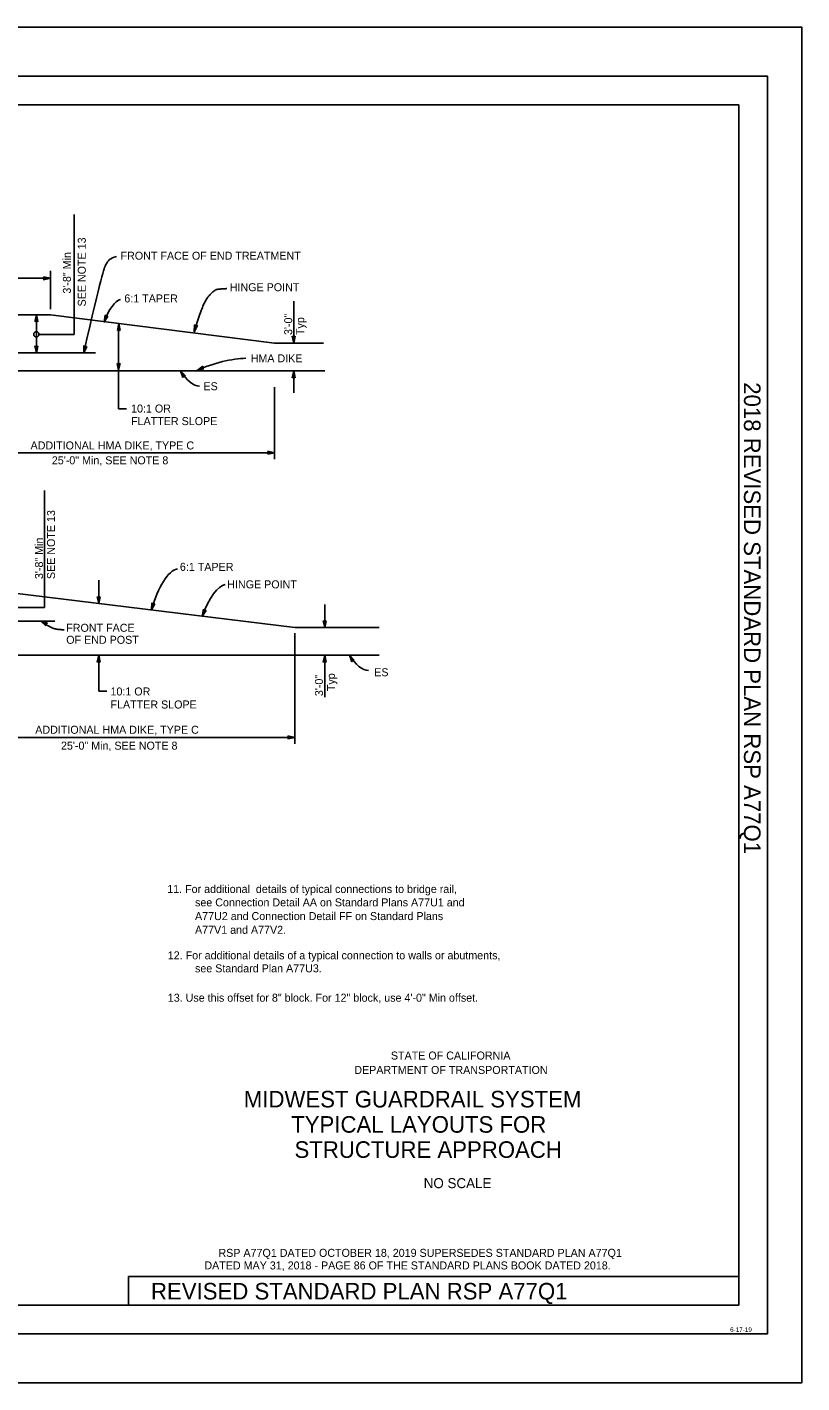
# Model space of a CAD drawing. Extents: x -893 to 867, y -474 to 712.
# Drawn here: x 189 to 867, y -474 to 712 of the extents above; entities that cross this region are included whole.
import ezdxf

# ---------------------------------------------------------------- set-up
doc = ezdxf.new("R2010")
doc.units = 0
for name, color, linetype in [('10 Sheet Format', 7, 'Continuous'), ('56 Stage 3 Anno', 7, 'Continuous'), ('57 Undefined', 7, 'Continuous'), ('60 Nongeo Data', 7, 'Continuous')]:
    doc.layers.add(name, color=color, linetype=linetype)

msp = doc.modelspace()

# ---------------------------------------------------------------- linework, layer by layer
at = {"layer": '10 Sheet Format'}
for p, q in [((-813.5, 644), (811.5, 644)), ((811.5, -406), (811.5, 644)), ((277.7, -381), (811.5, -381)), ((277.7, -405.9), (277.7, -381)), ((-813.5, -406), (811.5, -406)), ((836.6, -431), (836.6, -431))]:
    msp.add_line(p, q, dxfattribs=at)
for points in [[(-893.5, -474), (866.5, -474), (866.5, 712), (-893.5, 712)], [(-863.4, 669), (836.6, 669), (836.6, -431), (-863.4, -431)], [(-863.4, 669), (836.6, 669), (836.6, -431), (-863.4, -431)]]:
    msp.add_lwpolyline(points, close=True, dxfattribs=at)
at = {"layer": '56 Stage 3 Anno'}
for p, q in [((230.1, 548), (230.1, 443.2)), ((133, 492.2), (209.4, 492.2)), ((422.2, 472.3), (422.2, 435.6)), ((197.2, 460.4), (197.2, 427.1)), ((268, 446.6), (269.3, 452.6)), ((268.3, 446.8), (269.3, 451.2)), ((269.1, 451.9), (269.1, 378.1)), ((269.3, 452.6), (269.3, 452.6)), ((269.3, 452.6), (270.6, 446.6)), ((269.3, 451.2), (270.3, 446.8)), ((199.5, 443.2), (230.1, 443.2)), ((269.3, 447.4), (268, 446.6)), ((268, 446.6), (268, 446.6)), ((268.7, 447), (269.3, 449.8)), ((269, 447.2), (269.3, 448.4)), ((269.3, 449.8), (269.9, 447)), ((269.3, 448.4), (269.6, 447.2)), ((270.6, 446.6), (269.3, 447.4)), ((270.6, 446.6), (270.6, 446.6)), ((422.2, 435.6), (420.9, 441.6)), ((420.9, 441.6), (420.9, 441.6)), ((420.9, 441.6), (422.2, 440.8)), ((422.2, 437), (421.3, 441.4)), ((422.2, 438.4), (421.6, 441.2)), ((422.2, 439.8), (422, 441)), ((422.2, 440.8), (423.6, 441.6)), ((423.6, 441.6), (422.2, 435.6)), ((423.2, 441.4), (422.2, 437)), ((422.9, 441.2), (422.2, 438.4)), ((422.5, 441), (422.2, 439.8)), ((423.6, 441.6), (423.6, 441.6)), ((154.8, 427.1), (248.9, 427.1)), ((238.6, 427.1), (238.6, 427.1)), ((238.8, 433.2), (238.8, 433.2)), ((241.4, 432.5), (241.4, 432.5)), ((422.2, 435.6), (422.2, 435.6)), ((269.1, 411.8), (267.8, 417.8)), ((267.8, 417.8), (267.8, 417.8)), ((267.8, 417.8), (269.1, 417)), ((269.1, 413.2), (268.2, 417.5)), ((269.1, 414.5), (268.5, 417.4)), ((269.2, 415.9), (268.9, 417.1)), ((269.1, 417), (270.5, 417.8)), ((270.5, 417.8), (269.1, 411.8)), ((270.1, 417.6), (269.1, 413.2)), ((269.8, 417.3), (269.1, 414.5)), ((269.4, 417.2), (269.2, 415.9)), ((270.5, 417.8), (270.5, 417.8)), ((337.7, 411.7), (342.6, 415.4)), ((342.6, 415.4), (342.4, 413.8)), ((342.6, 415.4), (342.6, 415.4)), ((269.1, 411.8), (269.1, 411.8)), ((325.2, 405.5), (323.1, 411.2)), ((323.1, 411.2), (323.1, 411.2)), ((323.1, 411.2), (327.5, 406.9)), ((325.4, 405.8), (323.9, 410.1)), ((323.9, 410.1), (327, 406.9)), ((325.6, 406.2), (324.6, 408.9)), ((324.6, 408.9), (326.7, 406.9)), ((325.9, 406.9), (325.2, 405.5)), ((325.2, 405.5), (325.2, 405.5)), ((325.8, 406.6), (325.4, 407.8)), ((325.4, 407.8), (326.2, 406.9)), ((327.5, 406.9), (325.9, 406.9)), ((327.5, 406.9), (327.5, 406.9)), ((343.7, 412.9), (337.7, 411.7)), ((337.7, 411.7), (337.7, 411.7)), ((338.9, 412.3), (342.5, 414.9)), ((343.3, 413.2), (338.9, 412.3)), ((340.2, 412.8), (342.5, 414.5)), ((343, 413.4), (340.2, 412.8)), ((341.4, 413.4), (342.4, 414.1)), ((342.7, 413.6), (341.4, 413.4)), ((342.4, 413.8), (343.7, 412.9)), ((343.7, 412.9), (343.7, 412.9)), ((420.9, 405.3), (422.2, 411.3)), ((422.2, 406.1), (420.9, 405.3)), ((420.9, 405.3), (420.9, 405.3)), ((421.3, 405.5), (422.2, 409.9)), ((421.6, 405.8), (422.2, 408.6)), ((422, 406), (422.2, 407.2)), ((422.2, 411.3), (422.2, 392.1)), ((422.2, 411.3), (422.2, 411.3)), ((422.2, 411.3), (423.6, 405.3)), ((422.2, 409.9), (423.2, 405.6)), ((422.2, 408.6), (422.9, 405.7)), ((422.2, 407.2), (422.5, 406)), ((423.6, 405.3), (422.2, 406.1)), ((423.6, 405.3), (423.6, 405.3)), ((405.5, 397), (405.5, 334.1)), ((269.1, 378.1), (275.9, 378.1)), ((151.9, 339.6), (405.5, 339.6)), ((400.3, 339.6), (399.5, 341)), ((399.5, 341), (399.5, 341)), ((399.5, 341), (405.5, 339.6)), ((405.5, 339.6), (399.5, 338.3)), ((399.5, 338.3), (400.3, 339.6)), ((399.5, 338.3), (399.5, 338.3)), ((399.7, 340.6), (404.1, 339.6)), ((404.1, 339.6), (399.7, 338.6)), ((399.9, 340.2), (402.7, 339.6)), ((402.7, 339.6), (399.9, 339)), ((400.1, 339.9), (401.3, 339.6)), ((401.3, 339.6), (400.1, 339.4)), ((405.5, 339.6), (405.5, 339.6)), ((204.4, 306.5), (204.4, 204.3)), ((251.7, 228.2), (251.7, 207.7)), ((251.7, 207.7), (250.4, 213.7)), ((250.4, 213.7), (250.4, 213.7)), ((250.4, 213.7), (251.7, 212.9)), ((251.7, 209.1), (250.7, 213.5)), ((251.7, 212.9), (253, 213.7)), ((253, 213.7), (251.7, 207.7)), ((252.7, 213.5), (251.7, 209.1)), ((253, 213.7), (253, 213.7)), ((175.4, 204.3), (204.4, 204.3)), ((251.7, 210.5), (251.1, 213.3)), ((251.7, 211.9), (251.4, 213.1)), ((252.3, 213.3), (251.7, 210.5)), ((252, 213.1), (251.7, 211.9)), ((251.7, 207.7), (251.7, 207.7)), ((297.8, 202.1), (298.1, 208.2)), ((300.7, 207.5), (297.8, 202.1)), ((297.8, 202.1), (297.8, 202.1)), ((298.1, 208.2), (298.1, 208.2)), ((298.1, 208.2), (299.2, 207.1)), ((298.1, 203.4), (298.4, 207.9)), ((300.3, 207.4), (298.1, 203.4)), ((298.5, 204.7), (298.7, 207.6)), ((299.9, 207.3), (298.5, 204.7)), ((298.9, 206.1), (299, 207.3)), ((299.5, 207.2), (298.9, 206.1)), ((299.2, 207.1), (300.7, 207.5)), ((300.7, 207.5), (300.7, 207.5)), ((342.3, 196.6), (343.3, 202.7)), ((345.8, 201.7), (342.3, 196.6)), ((342.8, 197.9), (343.5, 202.3)), ((345.4, 201.6), (342.8, 197.9)), ((343.3, 202.7), (343.3, 202.7)), ((343.3, 202.7), (344.2, 201.5)), ((343.4, 199.2), (343.8, 202)), ((343.9, 200.5), (344.1, 201.7)), ((344.2, 201.5), (345.8, 201.7)), ((345.8, 201.7), (345.8, 201.7)), ((449.4, 206.8), (449.4, 186.7)), ((134.2, 192.2), (213.3, 192.2)), ((205.6, 188.1), (201.1, 192.2)), ((201.1, 192.2), (201.1, 192.2)), ((201.1, 192.2), (206.9, 190.4)), ((205.6, 188.5), (202.3, 191.5)), ((202.3, 191.5), (206.6, 190.2)), ((205.6, 188.9), (203.5, 190.8)), ((203.5, 190.8), (206.2, 190)), ((205.6, 189.3), (204.7, 190.1)), ((204.7, 190.1), (205.9, 189.8)), ((206.9, 190.4), (205.6, 189.6)), ((206.9, 190.4), (206.9, 190.4)), ((342.3, 196.6), (342.3, 196.6)), ((345, 201.6), (343.4, 199.2)), ((344.6, 201.5), (343.9, 200.5)), ((449.4, 186.7), (448, 192.7)), ((448, 192.7), (448, 192.7)), ((448, 192.7), (449.4, 191.9)), ((449.4, 188.1), (448.4, 192.5)), ((449.4, 189.5), (448.7, 192.3)), ((449.4, 190.9), (449.1, 192.1)), ((449.4, 191.9), (450.7, 192.7)), ((450.7, 192.7), (449.4, 186.7)), ((450.3, 192.5), (449.4, 188.1)), ((450, 192.3), (449.4, 189.5)), ((449.6, 192.1), (449.4, 190.9)), ((450.7, 192.7), (450.7, 192.7)), ((205.6, 189.6), (205.6, 188.1)), ((205.6, 188.1), (205.6, 188.1)), ((423.2, 181.8), (423.2, 84.9)), ((449.4, 186.7), (449.4, 186.7)), ((250.3, 156.5), (251.7, 162.5)), ((251.7, 157.3), (250.3, 156.5)), ((250.3, 156.5), (250.3, 156.5)), ((250.7, 156.7), (251.7, 161.1)), ((251.1, 157), (251.7, 159.8)), ((251.4, 157.1), (251.7, 158.4)), ((251.7, 162.5), (251.7, 162.5)), ((251.7, 162.5), (253, 156.5)), ((251.7, 162.5), (251.7, 131.2)), ((251.7, 161.1), (252.7, 156.7)), ((251.7, 159.8), (252.3, 156.9)), ((251.7, 158.4), (252, 157.2)), ((253, 156.5), (251.7, 157.3)), ((253, 156.5), (253, 156.5)), ((448, 156.5), (449.4, 162.5)), ((449.4, 157.3), (448, 156.5)), ((448, 156.5), (448, 156.5)), ((448.4, 156.7), (449.4, 161.1)), ((448.7, 157), (449.4, 159.8)), ((449.1, 157.1), (449.4, 158.4)), ((449.4, 162.5), (449.4, 125.9)), ((449.4, 162.5), (449.4, 162.5)), ((449.4, 162.5), (450.7, 156.5)), ((449.4, 161.1), (450.3, 156.7)), ((449.4, 159.8), (450, 156.9)), ((449.4, 158.4), (449.6, 157.2)), ((450.7, 156.5), (449.4, 157.3)), ((450.7, 156.5), (450.7, 156.5)), ((473, 156.7), (470.9, 162.5)), ((470.9, 162.5), (470.9, 162.5)), ((470.9, 162.5), (475.2, 158.2)), ((473.2, 157.1), (471.6, 161.3)), ((471.6, 161.3), (474.8, 158.2)), ((473.3, 157.5), (472.4, 160.2)), ((472.4, 160.2), (474.4, 158.1)), ((473.7, 158.1), (473, 156.7)), ((473, 156.7), (473, 156.7)), ((473.5, 157.8), (473.1, 159)), ((473.1, 159), (474, 158.1)), ((475.2, 158.2), (473.7, 158.1)), ((475.2, 158.2), (475.2, 158.2)), ((251.7, 131.2), (258.9, 131.2)), ((151.3, 90.6), (423.2, 90.6)), ((418, 90.6), (417.2, 91.9)), ((417.2, 91.9), (417.2, 91.9)), ((417.2, 91.9), (423.2, 90.6)), ((423.2, 90.6), (417.2, 89.3)), ((417.2, 89.3), (418, 90.6)), ((417.2, 89.3), (417.2, 89.3)), ((417.4, 91.6), (421.8, 90.6)), ((421.8, 90.6), (417.4, 89.6)), ((420.4, 90.6), (417.6, 90)), ((417.7, 91.2), (420.4, 90.6)), ((417.8, 90.9), (419.1, 90.6)), ((419.1, 90.6), (417.8, 90.3)), ((423.2, 90.6), (423.2, 90.6))]:
    msp.add_line(p, q, dxfattribs=at)
for points in [[(195.9, 454.5), (197.2, 460.4), (198.5, 454.5), (198.1, 454.7), (197.2, 459), (196.2, 454.7), (196.6, 454.9), (197.2, 457.7), (197.8, 454.9), (197.4, 455.1), (197.2, 456.3), (196.9, 455.1), (197.2, 455.3), (198.5, 454.5), (197.2, 455.3)], [(259.7, 459), (256.5, 453.9), (257.3, 459.9), (257.5, 459.6), (257, 455.2), (259.3, 459), (258.9, 458.9), (257.4, 456.5), (257.8, 459.3), (258, 459), (257.9, 457.8), (258.5, 458.8), (258.2, 458.7), (257.3, 459.9), (258.2, 458.7)], [(338.2, 450.8), (335.2, 445.5), (335.6, 451.5), (335.9, 451.2), (335.6, 446.8), (337.8, 450.7), (337.4, 450.6), (336, 448.1), (336.2, 450.9), (336.5, 450.6), (336.4, 449.4), (337, 450.5), (336.7, 450.4), (335.6, 451.5), (336.7, 450.4)], [(198.5, 433), (197.2, 427.1), (195.9, 433), (196.2, 432.8), (197.2, 428.4), (198.2, 432.8), (197.8, 432.6), (197.2, 429.8), (196.6, 432.6), (196.9, 432.3), (197.2, 431.1), (197.5, 432.3), (197.2, 432.2), (195.9, 433), (197.2, 432.2)], [(241.4, 432.5), (238.6, 427.1), (238.8, 433.2), (239.1, 432.9), (238.9, 428.4), (241, 432.4), (240.6, 432.3), (239.3, 429.7), (239.4, 432.6), (239.7, 432.3), (239.7, 431.1), (240.2, 432.2), (239.9, 432.1), (238.8, 433.2), (239.9, 432.1)]]:
    msp.add_lwpolyline(points, close=True, dxfattribs=at)
msp.add_circle((197.2, 443.2), 2.27, dxfattribs=at)
for centre, major_axis, ratio, start_param, end_param in [((265.3, 438.8), (-7.2, -34.8), 0.353145, 3.282815, 4.338179), ((355.3, 407.9), (-35.4, -10.9), 0.263479, 3.851677, 5.151489), ((331.1, 431.9), (-11.3, 33.7), 0.451574, 2.071221, 2.97926), ((312.8, 188.8), (-10.2, -49.2), 0.353145, 3.282815, 4.512527), ((354.7, 175.2), (-10.2, -49.2), 0.353145, 3.282815, 4.335594), ((478.8, 183.2), (-11.3, 33.7), 0.451574, 2.071221, 2.97926)]:
    msp.add_ellipse(centre, major_axis=major_axis, ratio=ratio, start_param=start_param, end_param=end_param, dxfattribs=at)
for points, degree in [([(238.6, 427.1), (254.4, 495.8), (258, 505.7), (261.6, 509.8), (267.2, 511.4)], 3), ([(335.2, 445.5), (342.3, 470), (352.5, 482.1), (357.7, 482.9), (363.8, 483.2)], 2), ([(221.5, 184.8), (214.5, 184.8), (207, 188.3), (201.1, 192.2)], 2)]:
    msp.add_open_spline(points, degree=degree, dxfattribs=at)
at = {"layer": '60 Nongeo Data'}
for p, q in [((209.4, 465.1), (209.4, 498.7)), ((133.2, 460.4), (209.4, 460.4)), ((209.4, 460.4), (405.4, 435.6)), ((405.4, 435.6), (448.2, 435.6)), ((449.5, 411.3), (-300.8, 411.3)), ((175.6, 217.1), (423.2, 186.7)), ((423.2, 186.7), (496.8, 186.7)), ((-286.5, 162.5), (496.8, 162.5))]:
    msp.add_line(p, q, dxfattribs=at)
msp.add_lwpolyline([(203.5, 493.6), (209.4, 492.2), (203.5, 490.9), (203.7, 491.3), (208, 492.2), (203.7, 493.2), (203.9, 492.9), (206.7, 492.2), (203.9, 491.6), (204.1, 492), (205.3, 492.2), (204.1, 492.5), (204.3, 492.2), (203.5, 490.9), (204.3, 492.2)], close=True, dxfattribs=at)

# ---------------------------------------------------------------- texts
at = {"layer": '10 Sheet Format'}
msp.add_text('2018 REVISED STANDARD PLAN RSP A77Q1', height=14.5, rotation=270, dxfattribs=at).set_placement((815.9, 401.3))
for s, height, p in [('STATE OF CALIFORNIA', 7, (507.2, -191.2)), ('DEPARTMENT OF TRANSPORTATION', 7, (475.2, -203.8)), ('MIDWEST GUARDRAIL SYSTEM', 14.5, (378.6, -233.1)), ('TYPICAL LAYOUTS FOR', 14.5, (420, -255.2)), ('STRUCTURE APPROACH', 14.5, (422.9, -277.2)), ('NO SCALE', 8.75, (535.9, -303.7)), ('RSP A77Q1 DATED OCTOBER 18, 2019 SUPERSEDES STANDARD PLAN A77Q1', 7, (356.4, -363.8)), ('DATED MAY 31, 2018 - PAGE 86 OF THE STANDARD PLANS BOOK DATED 2018.', 7, (344.1, -374.8)), ('REVISED STANDARD PLAN RSP A77Q1', 14.5, (297.4, -401.1)), ('6-17-19', 4, (803.8, -429.5))]:
    msp.add_text(s, height=height, dxfattribs=at).set_placement(p)
at = {"layer": '57 Undefined'}
for s, p in [('SEE NOTE 13', (240.4, 467.6)), ('3\'-8" Min', (227.4, 478.8)), ('3\'-0"', (420.9, 442.6)), ('Typ', (431.4, 442.6)), ('SEE NOTE 13', (213.5, 229.1)), ('3\'-8" Min', (203, 229.1)), ('3\'-0"', (447.8, 126.7)), ('Typ', (458.3, 131.1))]:
    msp.add_text(s, height=7, rotation=90, dxfattribs=at).set_placement(p)
for s, p in [('FRONT FACE OF END TREATMENT', (270.8, 508.5)), ('HINGE POINT', (366.3, 480.9)), ('6:1 TAPER', (274.1, 471.1)), ('HMA DIKE', (384.6, 418.7)), ('ES', (343.3, 394.3)), ('10:1 OR', (280, 374.8)), ('FLATTER SLOPE', (280, 363.8)), ('ADDITIONAL HMA DIKE, TYPE C', (192.1, 342.5)), ('25\'-0" Min, SEE NOTE 8', (210.7, 329.5)), ('6:1 TAPER', (322.7, 236.3)), ('HINGE POINT', (364.1, 221)), ('FRONT FACE', (223.3, 183)), ('OF END POST', (223.3, 172.5)), ('ES', (492.6, 144.1)), ('10:1 OR', (262, 127.3)), ('FLATTER SLOPE', (262, 115.9)), ('ADDITIONAL HMA DIKE, TYPE C', (196.2, 93.8)), ('25\'-0" Min, SEE NOTE 8', (218.7, 79.9)), ('11. For additional  details of typical connections to bridge rail,', (311.6, -45.5)), ('see Connection Detail AA on Standard Plans A77U1 and', (335.9, -57.2)), ('A77U2 and Connection Detail FF on Standard Plans', (335.9, -69.2)), ('A77V1 and A77V2.', (335.9, -81.2)), ('12. For additional details of a typical connection to walls or abutments,', (312.1, -103.5)), ('see Standard Plan A77U3.', (335.9, -114.9)), ('13. Use this offset for 8" block. For 12" block, use 4\'-0" Min offset.', (312.1, -140.6))]:
    msp.add_text(s, height=7, dxfattribs=at).set_placement(p)

doc.saveas('drawing.dxf')
